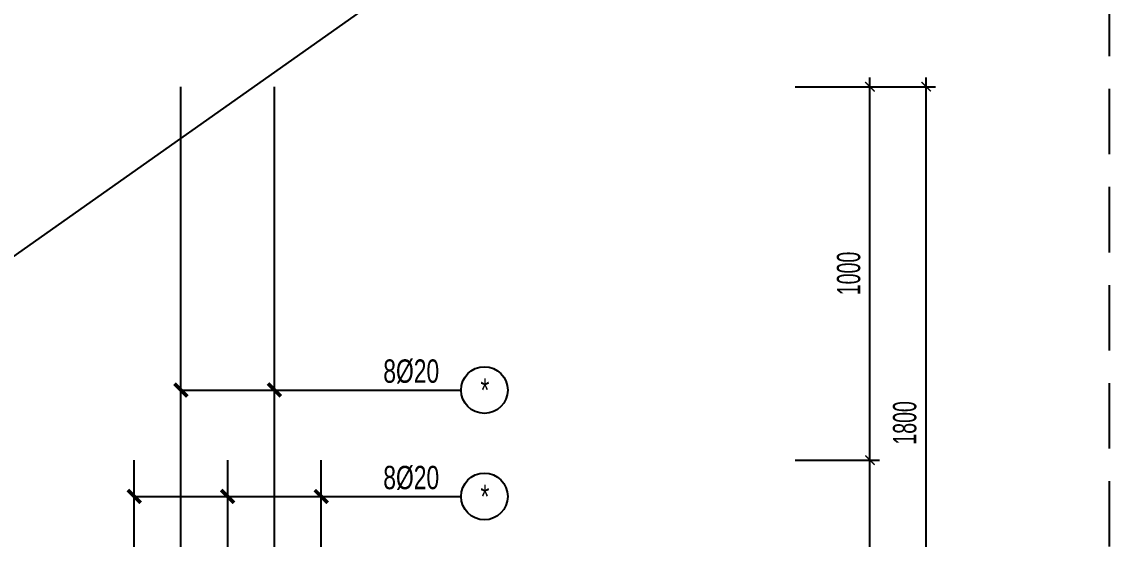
# Model space of a CAD drawing. Header units: metres. Extents: x 71 to 322128, y -14 to 304634.
# Drawn here: x 289851 to 292778, y 296516 to 297901 of the extents above; entities that cross this region are included whole.
import ezdxf
from ezdxf.enums import TextEntityAlignment as Align

# ---------------------------------------------------------------- set-up
doc = ezdxf.new("R2010")
doc.units = ezdxf.units.M
doc.header["$LTSCALE"] = 1000
doc.header["$MEASUREMENT"] = 0
doc.header["$PDMODE"] = 3
doc.linetypes.add('HIDDEN', pattern=[0.375, 0.25, -0.125])
doc.layers.get('0').update_dxf_attribs({"linetype": 'CONTINUOUS'})
doc.layers.get('Defpoints').update_dxf_attribs({"linetype": 'CONTINUOUS'})
for name, color, linetype in [('CDC.02.DIM', 1, 'CONTINUOUS'), ('CDC.04.HIDDEN', 8, 'HIDDEN'), ('CDC.05.STEEL', 4, 'CONTINUOUS'), ('CDC.06.TEXT', 2, 'CONTINUOUS'), ('CDC.11.NOTE', 8, 'CONTINUOUS'), ('CDC.14.STEELNUM', 9, 'CONTINUOUS')]:
    doc.layers.add(name, color=color, linetype=linetype)
doc.layers.add('KCS_Plotter', color=11, linetype='CONTINUOUS', plot=False)
doc.styles.add('ARIAL', font='arial.ttf', dxfattribs={"width": 0.6})
doc.dimstyles.new('25', dxfattribs={"dimscale": 25, "dimtxt": 2.5, "dimasz": 1, "dimexe": 1, "dimexo": 0, "dimgap": 1, "dimtad": 1, "dimdec": 0, "dimdsep": 46, "dimtxsty": 'ARIAL', "dimblk": 'ARCHTICK', "dimcen": 1, "dimdle": 1, "dimclrd": 1, "dimclre": 1, "dimclrt": 2, "dimadec": 0, "dimazin": 0, "dimtfac": 0.00072, "dimtdec": 0, "dimtix": 1, "dimtmove": 2, "dimatfit": 3, "dimldrblk": 'ARCHTICK', "dimfxl": 1, "dimtolj": 1, "dimarcsym": 0})

# ---------------------------------------------------------------- blocks, each defined once
blk = doc.blocks.new('_ArchTick')
at = {"color": 0, "linetype": 'ByBlock', "const_width": 0.15}
blk.add_lwpolyline([(-0.5, -0.5), (0.5, 0.5)], dxfattribs=at)
blk = doc.blocks.new('*D340')
at = {"layer": 'CDC.02.DIM', "color": 1, "lineweight": -2, "transparency": 16777216}
for p, q in [((292119.4, 295902.2), (292119.4, 296752.2)), ((291919.4, 296727.2), (292144.4, 296727.2)), ((291919.4, 295927.2), (292144.4, 295927.2))]:
    blk.add_line(p, q, dxfattribs=at)
at = {"layer": 'Defpoints', "color": 0, "transparency": 16777216}
for p in [(291919.4, 296727.2), (292119.4, 296727.2), (291919.4, 295927.2)]:
    blk.add_point(p, dxfattribs=at)
at = {"layer": 'CDC.02.DIM', "color": 1, "lineweight": -2, "transparency": 16777216, "xscale": 25, "yscale": 25, "zscale": 25}
for p, rotation in [((292119.4, 296727.2), 90), ((292119.4, 295927.2), 270)]:
    blk.add_blockref('_ArchTick', p, dxfattribs=dict(at, rotation=rotation))
at = {"layer": 'CDC.02.DIM', "color": 2, "transparency": 16777216, "insert": (292062.5, 296327.2), "char_height": 62.5, "attachment_point": 5, "rotation": 90, "style": 'ARIAL'}
blk.add_mtext('\\A1;800', dxfattribs=at)
blk = doc.blocks.new('*D341')
at = {"layer": 'CDC.02.DIM', "color": 1, "lineweight": -2, "transparency": 16777216}
for p, q in [((292119.4, 296702.2), (292119.4, 297752.2)), ((291919.4, 297727.2), (292144.4, 297727.2)), ((291919.4, 296727.2), (292144.4, 296727.2))]:
    blk.add_line(p, q, dxfattribs=at)
at = {"layer": 'Defpoints', "color": 0, "transparency": 16777216}
for p in [(291919.4, 297727.2), (292119.4, 297727.2), (291919.4, 296727.2)]:
    blk.add_point(p, dxfattribs=at)
at = {"layer": 'CDC.02.DIM', "color": 1, "lineweight": -2, "transparency": 16777216, "xscale": 25, "yscale": 25, "zscale": 25}
for p, rotation in [((292119.4, 297727.2), 90), ((292119.4, 296727.2), 270)]:
    blk.add_blockref('_ArchTick', p, dxfattribs=dict(at, rotation=rotation))
at = {"layer": 'CDC.02.DIM', "color": 2, "transparency": 16777216, "insert": (292062.5, 297227.2), "char_height": 62.5, "attachment_point": 5, "rotation": 90, "style": 'ARIAL'}
blk.add_mtext('\\A1;1000', dxfattribs=at)
blk = doc.blocks.new('*D342')
at = {"layer": 'CDC.02.DIM', "color": 1, "lineweight": -2, "transparency": 16777216}
for p, q in [((292269.4, 295902.2), (292269.4, 297752.2)), ((291919.4, 297727.2), (292294.4, 297727.2)), ((291919.4, 295927.2), (292294.4, 295927.2))]:
    blk.add_line(p, q, dxfattribs=at)
at = {"layer": 'Defpoints', "color": 0, "transparency": 16777216}
for p in [(291919.4, 297727.2), (292269.4, 297727.2), (291919.4, 295927.2)]:
    blk.add_point(p, dxfattribs=at)
at = {"layer": 'CDC.02.DIM', "color": 1, "lineweight": -2, "transparency": 16777216, "xscale": 25, "yscale": 25, "zscale": 25}
for p, rotation in [((292269.4, 297727.2), 90), ((292269.4, 295927.2), 270)]:
    blk.add_blockref('_ArchTick', p, dxfattribs=dict(at, rotation=rotation))
at = {"layer": 'CDC.02.DIM', "color": 2, "transparency": 16777216, "insert": (292212.5, 296827.2), "char_height": 62.5, "attachment_point": 5, "rotation": 90, "style": 'ARIAL'}
blk.add_mtext('\\A1;1800', dxfattribs=at)

msp = doc.modelspace()

# ---------------------------------------------------------------- linework, layer by layer
at = {"layer": 'CDC.04.HIDDEN', "ltscale": 0.7}
msp.add_line((292759.5, 304283.7), (292759.5, 290133.7), dxfattribs=at)
at = {"layer": 'CDC.05.STEEL', "ltscale": 0.3}
for points in [[(290076.1, 294634.2), (290246.1, 294634.2, 0.414214), (290276.1, 294664.2), (290276.1, 297727.2)], [(290726.1, 294634.2), (290556.1, 294634.2, -0.414214), (290526.1, 294664.2), (290526.1, 297727.2)], [(289951.1, 294634.2), (290121.1, 294634.2, 0.414214), (290151.1, 294664.2), (290151.1, 296727.2)], [(290201.1, 294634.2), (290371.1, 294634.2, 0.414214), (290401.1, 294664.2), (290401.1, 296727.2)], [(290851.1, 294634.2), (290681.1, 294634.2, -0.414214), (290651.1, 294664.2), (290651.1, 296727.2)]]:
    msp.add_lwpolyline(points, format="xyb", dxfattribs=at)
at = {"layer": 'CDC.11.NOTE'}
for p, q in [((290276.1, 296915.2), (291025.3, 296915.2)), ((290151.1, 296630.3), (291025.3, 296630.3))]:
    msp.add_line(p, q, dxfattribs=at)
at = {"layer": 'CDC.11.NOTE', "const_width": 10}
for points in [[(290258.9, 296932.4), (290293.3, 296898)], [(290508.9, 296932.4), (290543.3, 296898)], [(290133.9, 296647.5), (290168.3, 296613.2)], [(290383.9, 296647.5), (290418.3, 296613.2)], [(290633.9, 296647.5), (290668.3, 296613.2)]]:
    msp.add_lwpolyline(points, dxfattribs=at)
at = {"layer": 'CDC.14.STEELNUM'}
for centre in [(291087.8, 296915.1), (291087.8, 296630.3)]:
    msp.add_circle(centre, 62.5, dxfattribs=at)
at = {"layer": 'KCS_Plotter'}
msp.add_line((279225.1, 289783.7), (300250.1, 304633.7), dxfattribs=at)

# ---------------------------------------------------------------- texts
at = {"layer": 'CDC.06.TEXT', "style": 'ARIAL', "width": 0.7}
for p in [(290892.1, 296965.9), (290892.1, 296681)]:
    msp.add_text('8%%C20', height=62.5, rotation=0, dxfattribs=at).set_placement(p, align=Align.MIDDLE_CENTER)
at = {"layer": 'CDC.14.STEELNUM', "style": 'ARIAL', "width": 0.7}
for p in [(291089.3, 296915.1), (291089.3, 296630.3)]:
    msp.add_text('*', height=62.5, rotation=0, dxfattribs=at).set_placement(p, align=Align.MIDDLE_CENTER)

# ---------------------------------------------------------------- dimensions: what is measured, and where the dimension line sits
at = {"layer": 'CDC.02.DIM', "color": 6}
for base, p1, p2, picture, middle in [((292119.4, 297727.2), (291919.4, 296727.2), (291919.4, 297727.2), '*D341', (292062.5, 297227.2)), ((292269.4, 297727.2), (291919.4, 295927.2), (291919.4, 297727.2), '*D342', (292212.5, 296827.2)), ((292119.4, 296727.2), (291919.4, 295927.2), (291919.4, 296727.2), '*D340', (292062.5, 296327.2))]:
    dim = msp.add_linear_dim(base=base, p1=p1, p2=p2, angle=90, dimstyle='25', dxfattribs=at)
    dim.commit()
    dim.dimension.update_dxf_attribs({"geometry": picture, "text_midpoint": middle})

doc.saveas('drawing.dxf')
